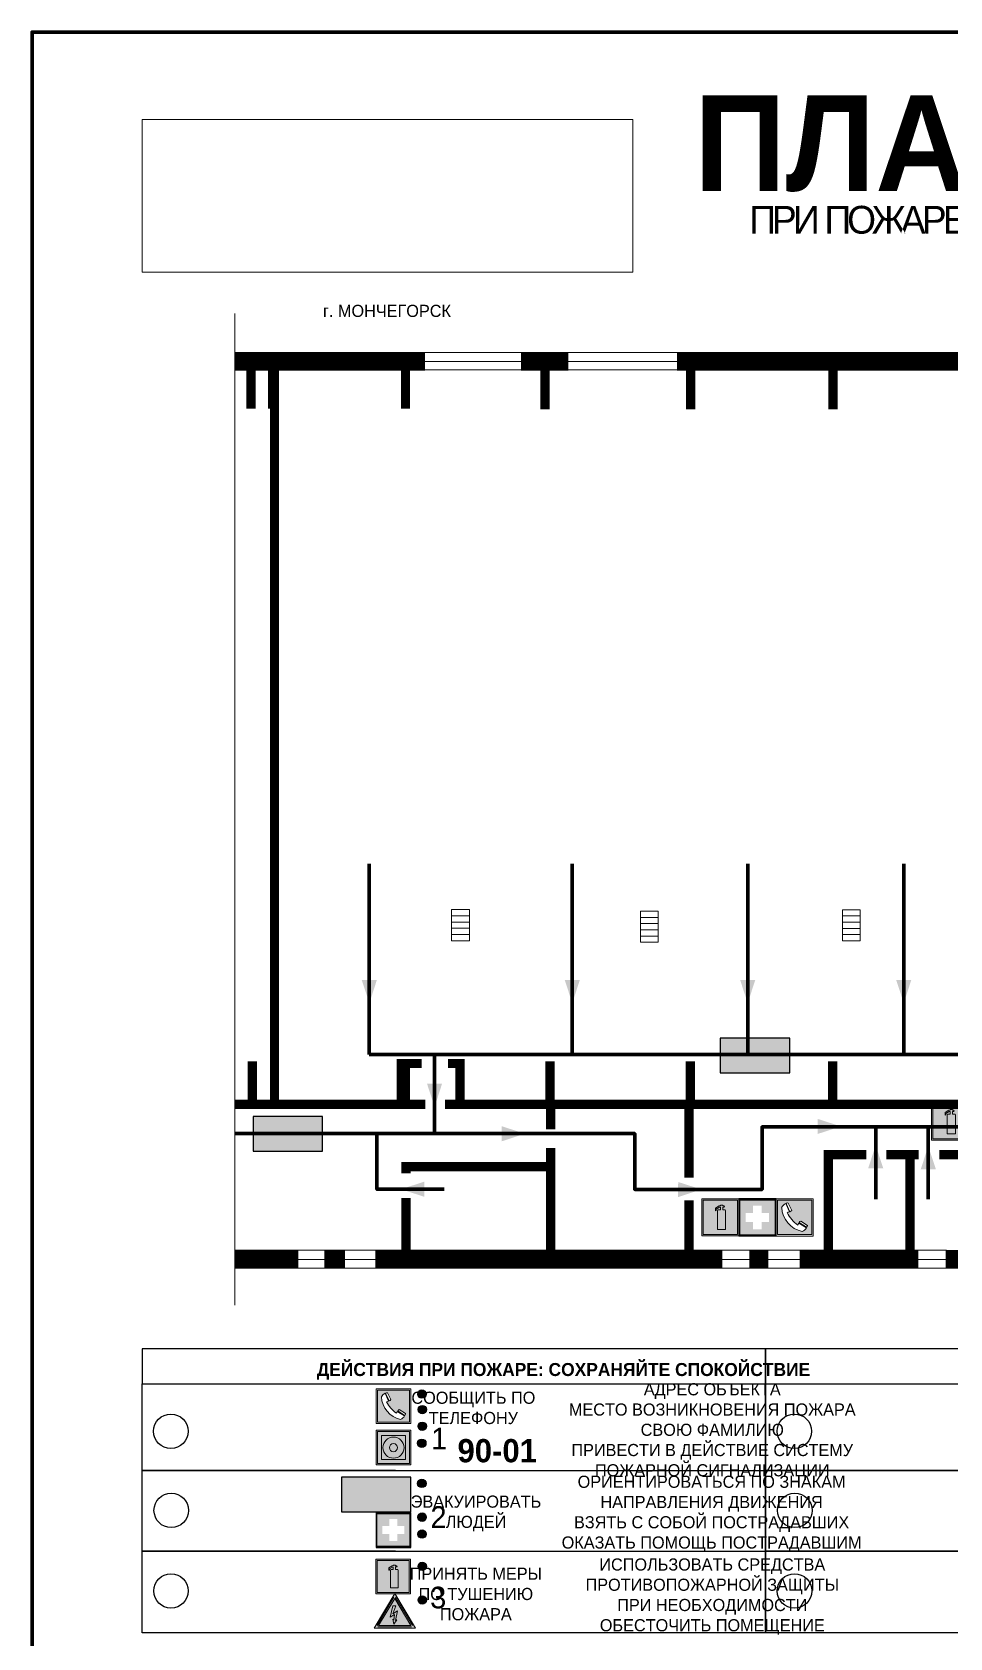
# Model space of a CAD drawing. Header units: millimetres. Extents: x 13114 to 67229, y 22859 to 38520.
# Drawn here: x 25704 to 25915.6, y 25880.7 to 26250.8 of the extents above; entities that cross this region are included whole.
import ezdxf

# ---------------------------------------------------------------- set-up
doc = ezdxf.new("R2010")
doc.units = ezdxf.units.MM
doc.layers.add('План_Штампы', color=7, linetype='Continuous')
doc.styles.add('обычный', font='arial.ttf')
picture_1 = doc.add_image_def('image1.jpg', size_in_pixel=(337, 105))

# ---------------------------------------------------------------- blocks, each defined once
blk = doc.blocks.new('A$C3E6D3DDE')
at = {"lineweight": 5}
h = blk.add_hatch(color=40, dxfattribs=at)
h.paths.add_polyline_path([(24.1, 1.45), (16.46, -11.35), (31.74, -11.35)])
h.paths.add_polyline_path([(24.09, -0.46), (30.03, -10.41), (18.14, -10.41)], flags=16)
h.paths.add_polyline_path([(24.54, -3.08), (23.41, -6.02), (25.13, -5.01), (24.33, -8.5), (24.82, -8.27), (23.79, -9.86), (23.4, -8.04), (23.8, -8.43), (24.04, -6.29), (22.39, -7.25), (23.44, -3.08)], flags=0)
h = blk.add_hatch(color=256, dxfattribs=at)
h.paths.add_polyline_path([(24.37, 0.03, 0.567511), (23.82, 0.03), (17.59, -10.4, 0.582454), (17.86, -10.88), (30.32, -10.88, 0.582149), (30.6, -10.4)])
h.paths.add_polyline_path([(24.09, -0.46), (18.14, -10.41), (30.03, -10.41)], flags=16)
h.paths.add_polyline_path([(24.54, -3.08), (23.41, -6.02), (25.13, -5.01), (24.33, -8.5), (24.82, -8.27), (23.79, -9.86), (23.4, -8.04), (23.8, -8.43), (24.04, -6.29), (22.39, -7.25), (23.44, -3.08)], flags=0)
h = blk.add_hatch(color=40, dxfattribs=at)
h.paths.add_polyline_path([(24.09, -0.46), (18.14, -10.41), (30.03, -10.41)])
h.paths.add_polyline_path([(24.82, -8.27), (23.79, -9.86), (23.4, -8.04), (23.8, -8.43), (24.04, -6.29), (22.39, -7.25), (23.44, -3.08), (24.54, -3.08), (23.41, -6.02), (25.13, -5.01), (24.33, -8.5)], flags=16)
at = {"color": 40, "lineweight": 5}
for p, q in [((16.46, -11.35), (24.1, 1.45)), ((24.1, 1.45), (31.74, -11.35))]:
    blk.add_line(p, q, dxfattribs=at)
at = {"lineweight": 5}
for p, q in [((17.59, -10.4), (23.82, 0.03)), ((24.37, 0.03), (30.6, -10.4)), ((18.14, -10.41), (24.09, -0.46)), ((23.44, -3.08), (22.39, -7.25)), ((23.41, -6.02), (24.54, -3.08)), ((25.13, -5.01), (23.41, -6.02)), ((24.54, -3.08), (23.44, -3.08)), ((24.09, -0.46), (30.03, -10.41)), ((24.33, -8.5), (25.13, -5.01)), ((17.86, -10.88), (30.32, -10.88)), ((18.14, -10.41), (30.03, -10.41)), ((22.39, -7.25), (24.04, -6.29)), ((23.8, -8.43), (23.4, -8.04)), ((23.4, -8.04), (23.79, -9.86)), ((23.79, -9.86), (24.82, -8.27)), ((24.04, -6.29), (23.8, -8.43)), ((24.82, -8.27), (24.33, -8.5))]:
    blk.add_line(p, q, dxfattribs=at)
at = {"color": 50, "lineweight": 5}
blk.add_line((31.74, -11.35), (16.46, -11.35), dxfattribs=at)
blk = doc.blocks.new('A$C456E1F9C')
at = {"lineweight": 5}
h = blk.add_hatch(color=242, dxfattribs=at)
h.paths.add_polyline_path([(0.51, -1.47), (0.51, -13.26), (12.29, -13.26), (12.29, -1.47)])
h.paths.add_polyline_path([(5.42, -4.95, -0.254479), (4.78, -5.4), (3.52, -2.53, -0.209735), (4.23, -2.4)], flags=16)
h.paths.add_polyline_path([(8.53, -8.6), (10.87, -10.17), (10.54, -10.76), (8.03, -9.13, -0.192251)], flags=16)
h.paths.add_polyline_path([(4.61, -5.49, 0.005518), (3.87, -5.72, 0.128647), (7.49, -10.01, 0.00809), (7.83, -9.33), (10.47, -10.97, -0.16736), (8.99, -12.25, -0.327862), (1.95, -3.95, -0.166952), (3.36, -2.62)], flags=16)
at = {"color": 242, "lineweight": 5}
for p, q in [((0, -13.77), (0, -0.97)), ((12.8, -0.97), (0, -0.97)), ((4.61, -5.49), (3.36, -2.62)), ((3.52, -2.53), (4.78, -5.4)), ((4.23, -2.4), (5.42, -4.95)), ((12.8, -13.77), (12.8, -0.97)), ((7.83, -9.33), (10.47, -10.97)), ((8.03, -9.13), (10.54, -10.76)), ((10.81, -10.12), (8.53, -8.6)), ((10.54, -10.76), (10.8, -10.3)), ((10.8, -10.3), (10.81, -10.12)), ((0, -13.77), (12.8, -13.77))]:
    blk.add_line(p, q, dxfattribs=at)
blk.add_lwpolyline([(0.51, -1.47), (12.29, -1.47), (12.29, -13.26), (0.51, -13.26)], close=True, dxfattribs=at)
for centre, radius, start, end in [((4.59, -5.34), 2.99, 114.2845, 152.1974), ((11.12, -3.31), 9.19, 183.9915, 256.6009), ((4.02, -3.27), 0.891, 76.3284, 123.7092), ((14.98, -39.1), 35.17, 107.1487, 108.4135), ((4.68, -4.59), 0.824, 276.9621, 334.0723), ((13.86, -0.94), 11.08, 205.5536, 234.8762), ((-13.31, 0.8), 23.44, 332.5487, 334.4027), ((8.94, -9.5), 0.989, 114.4092, 157.9388), ((7.87, -9.46), 3, 291.9291, 329.9329)]:
    blk.add_arc(centre, radius, start, end, dxfattribs=at)
blk = doc.blocks.new('A$C54414219')
at = {"true_color": 0xffffff}
h = blk.add_hatch(color=7, dxfattribs=at)
h.paths.add_polyline_path([(2.39, -9.45), (2.39, -18.3), (11.23, -18.3), (11.23, -9.45)], flags=0)
h.paths.add_polyline_path([(10.71, -13.87, -1), (2.92, -13.87, -1)], flags=0)
h.paths.add_polyline_path([(8.3, -13.87, -1), (5.33, -13.87, -1)], flags=0)
h.paths.add_polyline_path([(0.41, -7.47), (0.41, -20.27), (13.21, -20.27), (13.21, -7.47)])
h.paths.add_polyline_path([(0.92, -19.77), (12.71, -19.77), (12.71, -7.98), (0.92, -7.98)], flags=16)
h.paths.add_polyline_path([(11.23, -9.45), (11.23, -18.3), (2.39, -18.3), (2.39, -9.45)], flags=0)
at = {"lineweight": 5}
h = blk.add_hatch(color=242, dxfattribs=at)
h.paths.add_polyline_path([(12.71, -7.98), (0.92, -7.98), (0.92, -19.77), (12.71, -19.77)])
h.paths.add_polyline_path([(11.23, -18.3), (2.39, -18.3), (2.39, -9.45), (11.23, -9.45)], flags=16)
h.paths.add_polyline_path([(10.71, -13.87, -1), (2.92, -13.87, -1)], flags=0)
h.paths.add_polyline_path([(8.3, -13.87, -1), (5.33, -13.87, -1)], flags=0)
at = {"true_color": 0xffffff}
h = blk.add_hatch(color=7, dxfattribs=at)
h.paths.add_polyline_path([(2.39, -9.45), (2.39, -18.3), (11.23, -18.3), (11.23, -9.45)])
h.paths.add_polyline_path([(10.71, -13.87, -1), (2.92, -13.87, -1)], flags=16)
h.paths.add_polyline_path([(8.3, -13.87, -1), (5.33, -13.87, -1)], flags=0)
at = {"lineweight": 5}
h = blk.add_hatch(color=242, dxfattribs=at)
h.paths.add_polyline_path([(2.92, -13.87, 1), (10.71, -13.87, 1)])
h.paths.add_polyline_path([(8.3, -13.87, -1), (5.33, -13.87, -1)], flags=16)
at = {"color": 242, "lineweight": 5}
for p, q in [((0.41, -20.27), (0.41, -7.47)), ((0.41, -7.47), (13.21, -7.47)), ((0.41, -7.47), (13.21, -7.47)), ((13.21, -20.27), (13.21, -7.47)), ((0.41, -20.27), (13.21, -20.27))]:
    blk.add_line(p, q, dxfattribs=at)
for points in [[(0.92, -7.98), (12.71, -7.98), (12.71, -19.77), (0.92, -19.77)], [(2.39, -9.45), (11.23, -9.45), (11.23, -18.3), (2.39, -18.3)]]:
    blk.add_lwpolyline(points, close=True, dxfattribs=at)
for radius in [3.89, 1.49]:
    blk.add_circle((6.81, -13.87), radius, dxfattribs=at)
blk = doc.blocks.new('A$C32E8229D')
at = {"true_color": 0xffffff}
blk.add_hatch(color=7, dxfattribs=at).paths.add_polyline_path([(0, 0), (0, -8), (16, -8), (16, 0)])
h = blk.add_hatch(color=126)
h.paths.add_polyline_path([(0.2, -0.2), (15.8, -0.2), (15.8, -7.8), (0.2, -7.8)])
h.paths.add_polyline_path([(13.49, -2.05), (12.08, -2.05), (11.37, -2.63, 0.162397), (11.29, -2.84), (11.29, -3.63), (10.35, -3.63), (10.35, -4.05), (11.68, -4.05), (11.68, -3.48), (12.26, -4.28), (11.29, -5.1), (11.29, -6.78), (11.85, -6.78), (11.85, -5.44), (12.8, -4.64), (12.8, -5.94), (14.46, -5.94), (14.46, -5.39), (13.45, -5.39), (13.45, -3.97), (12.46, -2.59), (13.15, -2.59), (13.69, -3.34), (14.18, -3)], flags=16)
h.paths.add_polyline_path([(10.74, -1.82, 1), (11.8, -1.82, 1)], flags=16)
h.paths.add_polyline_path([(9.39, -3.59), (5.99, -3.59), (6.56, -3.03), (5.91, -3.03), (5.1, -3.83), (5.91, -4.64), (6.56, -4.64), (5.99, -4.09), (9.39, -4.09)], flags=16)
h.paths.add_polyline_path([(4.29, -1.08), (1.72, -1.08), (1.72, -6.6), (4.29, -6.6)], flags=16)
at = {"color": 126}
blk.add_lwpolyline([(16, -8), (0, -8), (0, 0), (16, 0)], close=True, dxfattribs=at)
blk = doc.blocks.new('A$C18900ED3')
h = blk.add_hatch(color=126)
h.paths.add_polyline_path([(-0.18, -0.18), (-7.02, -0.18), (-7.02, -7.02), (-0.18, -7.02)])
h.paths.add_polyline_path([(-5.89, -4.46), (-5.89, -2.77), (-4.46, -2.77), (-4.46, -1.31), (-2.77, -1.31), (-2.77, -2.77), (-1.33, -2.77), (-1.33, -4.46), (-2.77, -4.46), (-2.77, -5.89), (-4.46, -5.89), (-4.46, -4.46)], flags=16)
at = {"color": 126}
for p, q in [((-7.2, 0), (-7.2, -7.2)), ((0, 0), (-7.2, 0)), ((0, -7.2), (0, 0)), ((-7.02, -7.02), (-7.02, -0.18)), ((-7.02, -0.18), (-0.18, -0.18)), ((-0.18, -0.18), (-0.18, -7.02)), ((-7.2, -7.2), (0, -7.2)), ((-0.18, -7.02), (-7.02, -7.02))]:
    blk.add_line(p, q, dxfattribs=at)
blk = doc.blocks.new('A$C3AD82952')
at = {"true_color": 0xf5f5ff}
h = blk.add_hatch(color=7, dxfattribs=at)
h.dxf.hatch_style = 1
h.paths.add_polyline_path([(8.21, 8.73, 0.414214), (7.89, 9.05), (7.22, 9.05), (7.22, 9.92), (7.59, 9.92, 1), (7.57, 10.36), (7.22, 10.36), (7.22, 10.6), (6.43, 10.6), (6.43, 10.36), (6.01, 10.36), (4.74, 9.59), (4.74, 8.69), (4.98, 8.73), (4.98, 9.26), (6.12, 9.91), (6.43, 9.91), (6.43, 9.05), (5.76, 9.05, 0.414214), (5.44, 8.73), (5.44, 2.2), (8.21, 2.2)], flags=0)
h.paths.add_polyline_path([(12.8, 12.8), (0, 12.8), (0, 0), (12.8, 0)])
h.paths.add_polyline_path([(0.51, 12.29), (12.29, 12.29), (12.29, 0.51), (0.51, 0.51)], flags=16)
h.paths.add_polyline_path([(4.74, 9.59), (6.01, 10.36), (6.43, 10.36), (6.43, 10.6), (7.22, 10.6), (7.22, 10.36), (7.59, 10.36, -0.94586), (7.59, 9.92), (7.22, 9.92), (7.22, 9.05), (7.89, 9.05, -0.414214), (8.21, 8.73), (8.21, 2.2), (5.44, 2.2), (5.44, 8.73, -0.414214), (5.76, 9.05), (6.43, 9.05), (6.43, 9.91), (6.12, 9.91), (4.98, 9.26), (4.98, 8.73), (4.74, 8.69)], flags=0)
h = blk.add_hatch(color=242)
h.dxf.hatch_style = 1
h.paths.add_polyline_path([(12.29, 12.29), (0.51, 12.29), (0.51, 0.51), (12.29, 0.51)])
h.paths.add_polyline_path([(4.74, 8.69), (4.74, 9.59), (6.01, 10.36), (6.43, 10.36), (6.43, 10.6), (7.22, 10.6), (7.22, 10.36), (7.59, 10.36, -0.94586), (7.59, 9.92), (7.22, 9.92), (7.22, 9.05), (7.89, 9.05, -0.414214), (8.21, 8.73), (8.21, 2.2), (5.44, 2.2), (5.44, 8.73, -0.414214), (5.76, 9.05), (6.43, 9.05), (6.43, 9.91), (6.12, 9.91), (4.98, 9.26), (4.98, 8.73)], flags=16)
h = blk.add_hatch(color=7, dxfattribs=at)
h.dxf.hatch_style = 1
h.paths.add_polyline_path([(8.21, 8.73, 0.414214), (7.89, 9.05), (7.22, 9.05), (7.22, 9.92), (7.59, 9.92, 1), (7.57, 10.36), (7.22, 10.36), (7.22, 10.6), (6.43, 10.6), (6.43, 10.36), (6.01, 10.36), (4.74, 9.59), (4.74, 8.69), (4.98, 8.73), (4.98, 9.26), (6.12, 9.91), (6.43, 9.91), (6.43, 9.05), (5.76, 9.05, 0.414214), (5.44, 8.73), (5.44, 2.2), (8.21, 2.2)])
at = {"color": 242, "lineweight": 5}
for p, q in [((0, 0), (0, 12.8)), ((0, 12.8), (12.8, 12.8)), ((12.8, 0), (12.8, 12.8)), ((6.01, 10.36), (4.74, 9.59)), ((4.74, 9.59), (4.74, 8.69)), ((4.74, 8.69), (4.98, 8.73)), ((4.98, 9.26), (6.12, 9.91)), ((4.98, 8.73), (4.98, 9.26)), ((5.44, 2.2), (5.44, 8.73)), ((5.76, 9.05), (6.43, 9.05)), ((6.01, 10.36), (6.43, 10.36)), ((6.12, 9.91), (6.43, 9.91)), ((7.22, 10.6), (6.43, 10.6)), ((6.43, 10.6), (6.43, 10.36)), ((6.43, 9.91), (6.43, 9.05)), ((7.22, 10.36), (7.22, 10.6)), ((7.59, 10.36), (7.22, 10.36)), ((7.22, 9.05), (7.22, 9.92)), ((7.59, 9.92), (7.22, 9.92)), ((7.89, 9.05), (7.22, 9.05)), ((8.21, 2.2), (8.21, 8.73)), ((0, 0), (12.8, 0)), ((5.44, 2.2), (8.21, 2.2))]:
    blk.add_line(p, q, dxfattribs=at)
blk.add_lwpolyline([(0.51, 12.29), (12.29, 12.29), (12.29, 0.51), (0.51, 0.51)], close=True, dxfattribs=at)
for centre, radius, start, end in [((5.76, 8.73), 0.32, 90, 180), ((7.58, 10.14), 0.223, 273.1875, 86.8125), ((7.89, 8.73), 0.32, 0, 90)]:
    blk.add_arc(centre, radius, start, end, dxfattribs=at)

msp = doc.modelspace()

# ---------------------------------------------------------------- hatches: boundary and pattern name
at = {"lineweight": 0}
h = msp.add_hatch(color=256, dxfattribs=at)
h.dxf.hatch_style = 1
h.paths.add_polyline_path([(25794.83, 25936.86, 1), (25792.89, 25936.86, 1)])
h = msp.add_hatch(color=256, dxfattribs=at)
h.dxf.hatch_style = 1
h.paths.add_polyline_path([(25794.93, 25933.28, 1), (25793, 25933.28, 1)])
h = msp.add_hatch(color=256, dxfattribs=at)
h.dxf.hatch_style = 1
h.paths.add_polyline_path([(25794.89, 25929.46, 1), (25792.96, 25929.46, 1)])
h = msp.add_hatch(color=256, dxfattribs=at)
h.dxf.hatch_style = 1
h.paths.add_polyline_path([(25794.81, 25925.54, 1), (25792.88, 25925.54, 1)])
h = msp.add_hatch(color=256, dxfattribs=at)
h.dxf.hatch_style = 1
h.paths.add_polyline_path([(25794.82, 25916.27, 1), (25792.89, 25916.27, 1)])
h = msp.add_hatch(color=256, dxfattribs=at)
h.dxf.hatch_style = 1
h.paths.add_polyline_path([(25794.86, 25908.49, 1), (25792.93, 25908.49, 1)])
h = msp.add_hatch(color=256, dxfattribs=at)
h.dxf.hatch_style = 1
h.paths.add_polyline_path([(25794.85, 25904.59, 1), (25792.92, 25904.59, 1)])
h = msp.add_hatch(color=256, dxfattribs=at)
h.dxf.hatch_style = 1
h.paths.add_polyline_path([(25794.91, 25897.16, 1), (25792.98, 25897.16, 1)])
h = msp.add_hatch(color=256, dxfattribs=at)
h.dxf.hatch_style = 1
h.paths.add_polyline_path([(25794.92, 25889.4, 1), (25792.99, 25889.4, 1)])

# ---------------------------------------------------------------- linework, layer by layer
at = {"color": 6, "lineweight": 100}
msp.add_lwpolyline([(25703.99, 25855.78), (26303.99, 25855.78), (26303.99, 26250.78), (25703.99, 26250.78)], close=True, dxfattribs=at)
at = {"lineweight": 0}
for points in [[(25750.7, 26185.96), (25750.7, 25957.35)], [(26251.19, 26176.94), (25750.7, 26176.94)], [(26251.19, 26174.89), (25750.7, 26174.89)], [(26251.19, 26172.91), (25750.7, 26172.91)], [(25914.84, 25970.02), (25750.7, 25970.02)], [(25914.65, 25967.92), (25750.7, 25967.92)], [(25914.95, 25965.86), (25750.7, 25965.86)]]:
    msp.add_lwpolyline(points, dxfattribs=at)
for points, const_width in [([(25794.61, 26174.89), (25750.7, 26174.89)], 4.28), ([(25754.43, 26163.99), (25754.43, 26173.86)], 2.14), ([(25759.45, 26163.99), (25759.45, 26173.86)], 2.14), ([(25790.08, 26163.99), (25790.08, 26173.86)], 2.14), ([(25827.6, 26174.89), (25816.68, 26174.89)], 4.28), ([(25822.25, 26163.87), (25822.25, 26173.73)], 2.14), ([(25925.25, 26174.89), (25852.65, 26174.89)], 4.28), ([(25855.83, 26163.87), (25855.83, 26173.73)], 2.14), ([(25888.68, 26163.87), (25888.68, 26173.73)], 2.14), ([(25759.87, 26003.67), (25759.87, 26173.44)], 2.14), ([(25754.74, 26003.67), (25754.74, 26013.53)], 2.14), ([(25790.04, 26003.67), (25790.04, 26013.53)], 2.14), ([(25823.4, 26003.67), (25823.4, 26013.53)], 2.14), ([(25855.78, 26003.67), (25855.78, 26013.53)], 2.14), ([(25888.55, 26003.67), (25888.55, 26013.53)], 2.14), ([(25794.69, 26003.67), (25750.7, 26003.67)], 2.14), ([(25941.31, 26003.67), (25799.16, 26003.67)], 2.14), ([(25823.53, 26003.67), (25823.53, 25997.87)], 2.14), ([(25855.47, 25986.73), (25855.47, 26003.67)], 2.14), ([(25823.53, 25993.57), (25823.53, 25968.49), (25823.53, 25989.28), (25790.21, 25989.28), (25790.21, 25987.78)], 2.14), ([(25896.37, 25992.06), (25887.6, 25992.06), (25887.6, 25968.03)], 2.14), ([(25908.38, 25992.06), (25900.93, 25992.06)], 2.14), ([(25906.39, 25992.06), (25906.39, 25968.03)], 2.14), ([(25922.37, 25992.06), (25913.18, 25992.06)], 2.14), ([(25790.21, 25982.09), (25790.21, 25968.43)], 2.14), ([(25855.47, 25969.03), (25855.47, 25981.5)], 2.14), ([(25750.7, 25967.92), (25765.35, 25967.92)], 4.28), ([(25771.37, 25967.92), (25776.12, 25967.92)], 4.28), ([(25783.09, 25967.92), (25863.13, 25967.92)], 4.28), ([(25869.38, 25967.92), (25873.72, 25967.92)], 4.28), ([(25880.96, 25967.92), (25908.35, 25967.92)], 4.28), ([(25914.65, 25967.92), (25921.72, 25967.92), (25921.72, 25958.76), (25926.15, 25958.76)], 4.28)]:
    msp.add_lwpolyline(points, dxfattribs=dict(at, const_width=const_width))
at = {"color": 126, "lineweight": 100, "true_color": 0x008754}
for points in [[(25781.74, 26015.13), (25781.74, 26059.09)], [(25828.53, 26015.13), (25828.53, 26059.09)], [(25868.98, 26015.13), (25868.98, 26059.09)], [(25904.96, 26015.13), (25904.96, 26059.09)], [(25750.7, 25996.89), (25796.76, 25996.89), (25796.76, 26015.13)], [(25796.76, 26015.13), (25781.74, 26015.13)], [(26251.19, 26015.13), (25796.76, 26015.13)], [(25796.76, 25996.89), (25842.92, 25996.89), (25842.92, 25984.03), (25872.29, 25984.03), (25872.29, 25998.46), (25944.15, 25998.46), (25944.15, 25986.34), (25947.79, 25986.34), (25947.79, 25966.25), (25941.05, 25966.25), (25941.05, 25975.09)], [(25898.49, 25998.46), (25898.49, 25981.82)], [(25910.61, 25998.46), (25910.61, 25981.82)], [(25798.99, 25984.09), (25783.5, 25984.09), (25783.5, 25996.89)]]:
    msp.add_lwpolyline(points, dxfattribs=at)
at = {"lineweight": 0}
for points in [[(25800.69, 26047.1), (25804.8, 26047.1), (25804.8, 26048.53), (25800.69, 26048.53)], [(25800.69, 26045.66), (25804.8, 26045.66), (25804.8, 26047.1), (25800.69, 26047.1)], [(25800.69, 26044.23), (25804.8, 26044.23), (25804.8, 26045.66), (25800.69, 26045.66)], [(25844.26, 26046.74), (25848.37, 26046.74), (25848.37, 26048.18), (25844.26, 26048.18)], [(25844.26, 26045.31), (25848.37, 26045.31), (25848.37, 26046.74), (25844.26, 26046.74)], [(25844.26, 26043.88), (25848.37, 26043.88), (25848.37, 26045.31), (25844.26, 26045.31)], [(25890.81, 26047.07), (25894.91, 26047.07), (25894.91, 26048.51), (25890.81, 26048.51)], [(25890.81, 26045.64), (25894.91, 26045.64), (25894.91, 26047.07), (25890.81, 26047.07)], [(25890.81, 26044.21), (25894.91, 26044.21), (25894.91, 26045.64), (25890.81, 26045.64)], [(25800.69, 26042.8), (25804.8, 26042.8), (25804.8, 26044.23), (25800.69, 26044.23)], [(25800.69, 26041.36), (25804.8, 26041.36), (25804.8, 26042.8), (25800.69, 26042.8)], [(25844.26, 26042.44), (25848.37, 26042.44), (25848.37, 26043.88), (25844.26, 26043.88)], [(25844.26, 26041.01), (25848.37, 26041.01), (25848.37, 26042.44), (25844.26, 26042.44)], [(25890.81, 26042.77), (25894.91, 26042.77), (25894.91, 26044.21), (25890.81, 26044.21)], [(25890.81, 26041.34), (25894.91, 26041.34), (25894.91, 26042.77), (25890.81, 26042.77)]]:
    msp.add_lwpolyline(points, close=True, dxfattribs=at)
at = {"lineweight": 100, "const_width": 2.14}
for points in [[(25793.81, 26013.06), (25789.15, 26013.06), (25789.15, 26004.29)], [(25799.87, 26013.06), (25802.67, 26013.06), (25802.67, 26004.2)]]:
    msp.add_lwpolyline(points, dxfattribs=at)
for points in [[(25729.35, 25939.21), (25873.12, 25939.21), (25873.12, 25947.26), (25729.35, 25947.26)], [(25873.12, 25939.21), (26016.88, 25939.21), (26016.88, 25947.26), (25873.12, 25947.26)], [(25729.35, 25939.21), (25873.12, 25939.21), (25873.12, 25881.81), (25729.35, 25881.81)], [(25873.12, 25939.21), (26016.88, 25939.21), (26016.88, 25881.81), (25873.12, 25881.81)]]:
    msp.add_lwpolyline(points, close=True)
for points in [[(25787.77, 25919.22), (25729.35, 25919.22), (25873.12, 25919.22)], [(25931.53, 25919.22), (25873.12, 25919.22), (26016.88, 25919.22)], [(25787.77, 25900.64), (25729.35, 25900.64), (25873.12, 25900.64)], [(25931.53, 25900.64), (25873.12, 25900.64), (26016.88, 25900.64)]]:
    msp.add_lwpolyline(points)
for centre, radius in [((25793.86, 25936.86), 0.966), ((25793.96, 25933.28), 0.966), ((25735.98, 25928.29), 3.98), ((25793.93, 25929.46), 0.966), ((25879.74, 25928.29), 3.98), ((25793.84, 25925.54), 0.966), ((25793.85, 25916.27), 0.966), ((25736.07, 25910.06), 3.98), ((25879.84, 25910.06), 3.98), ((25793.9, 25908.49), 0.966), ((25793.89, 25904.59), 0.966), ((25793.95, 25897.16), 0.966), ((25736.01, 25891.49), 3.98), ((25879.77, 25891.49), 3.98), ((25793.95, 25889.4), 0.966)]:
    msp.add_circle(centre, radius)
at = {"layer": 'План_Штампы', "color": 126, "true_color": 0x008754}
for points in [[(25779.99, 26032.33), (25783.48, 26032.32), (25781.75, 26026.97)], [(25826.79, 26032.33), (25830.27, 26032.32), (25828.54, 26026.97)], [(25867.23, 26032.33), (25870.72, 26032.32), (25868.99, 26026.97)], [(25903.21, 26032.33), (25906.7, 26032.32), (25904.97, 26026.97)], [(25795.03, 26008.44), (25798.52, 26008.43), (25796.79, 26003.08)], [(25812.25, 25995.12), (25812.25, 25998.61), (25817.6, 25996.88)], [(25885.1, 25996.81), (25885.11, 26000.29), (25890.46, 25998.56)], [(25900.25, 25988.87), (25896.76, 25988.88), (25898.49, 25994.22)], [(25912.37, 25988.67), (25908.89, 25988.68), (25910.61, 25994.02)], [(25794.4, 25985.83), (25794.39, 25982.35), (25789.05, 25984.07)], [(25852.94, 25982.27), (25852.95, 25985.75), (25858.3, 25984.03)]]:
    msp.add_solid(points, dxfattribs=at)

# ---------------------------------------------------------------- block references
for name, p, xscale, yscale, zscale in [('A$C3AD82952', (25911.36, 25995.36), 0.669375, 0.669375, 0.669375), ('A$C3AD82952', (25858.38, 25973.3), 0.669375, 0.669375, 0.669375), ('A$C18900ED3', (25875.51, 25981.87), 1.189999999889173, 1.189999999889173, 1.189999999889173), ('A$C456E1F9C', (25875.51, 25982.51), 0.669375, 0.669375, 0.669375), ('A$C456E1F9C', (25783.3, 25938.68), 0.625, 0.625, 0.625), ('A$C54414219', (25783.05, 25933.19), 0.625, 0.625, 0.625), ('A$C18900ED3', (25791.3, 25909.54), 1.111111111007631, 1.111111111007631, 1.111111111007631), ('A$C3AD82952', (25783.25, 25890.81), 0.625, 0.625, 0.625), ('A$C3E6D3DDE', (25772.54, 25890), 0.625, 0.625, 0.625)]:
    msp.add_blockref(name, p, dxfattribs=dict(xscale=xscale, yscale=yscale, zscale=zscale))
at = {"xscale": -1}
msp.add_blockref('A$C32E8229D', (25791.3, 25917.69), dxfattribs=at)
at = {"layer": 'План_Штампы', "color": 126, "true_color": 0x008754, "xscale": -1}
for p in [(25878.67, 26018.9), (25770.92, 26000.86)]:
    msp.add_blockref('A$C32E8229D', p, dxfattribs=at)

# ---------------------------------------------------------------- texts
at = {"lineweight": 0, "style": 'обычный'}
for s, insert, char_height, width, attachment_point in [('{\\fProxima Nova Rg|b1|i0|c204|p2;ПЛАН ЭВАКУАЦИИ}', (25856.63, 26236.2), 22, 493.8901, 1), ('\\pi-8.4,l8.4,t8.4;{\\fProxima Nova Rg|b0|i0|c204|p2;г. МОНЧЕГОРСК\\H1.1997x; }', (25785.81, 26186.51), 2.8, 126.6484, 5), ('{\\fProxima Nova Rg|b1|i0|c204|p2;ДЕЙСТВИЯ ПРИ ПОЖАРЕ: СОХРАНЯЙТЕ СПОКОЙСТВИЕ\\H1.6644x; }', (25826.51, 25942.09), 3, 175.1736, 5), ('\\pi-8.4,l8.4,t8.4;{\\fProxima Nova Rg|b0|i0|c204|p2;АДРЕС ОБЪЕКТА\\PМЕСТО ВОЗНИКНОВЕНИЯ ПОЖАРА \\PСВОЮ ФАМИЛИЮ\\PПРИВЕСТИ В ДЕЙСТВИЕ СИСТЕМУ \\PПОЖАРНОЙ СИГНАЛИЗАЦИИ}', (25860.81, 25928.23), 2.8, 126.6484, 5), ('{\\fProxima Nova Rg|b0|i0|c204|p2;СООБЩИТЬ ПО \\PТЕЛЕФОНУ}', (25805.73, 25933.67), 2.8, 126.6484, 5), ('{\\fProxima Nova Rg|b0|i0|c204|p2;1\\H1.1667x; }', (25797.84, 25926.6), 5, 126.6484, 5), ('{\\fProxima Nova Rg|b1|i0|c204|p2;\\H1.0714x;90-01\\fProxima Nova Rg|b0|i0|c204|p2;\\H0.93331x; \\H1.3449x; }', (25811.23, 25923.78), 5, 126.6484, 5), ('\\pi-8.4,l8.4,t8.4;{\\fProxima Nova Rg|b0|i0|c204|p2;ОРИЕНТИРОВАТЬСЯ ПО ЗНАКАМ \\PНАПРАВЛЕНИЯ ДВИЖЕНИЯ\\PВЗЯТЬ С СОБОЙ ПОСТРАДАВШИХ\\PОКАЗАТЬ ПОМОЩЬ ПОСТРАДАВШИМ}', (25860.66, 25909.25), 2.8, 126.6484, 5), ('{\\fProxima Nova Rg|b0|i0|c204|p2;ЭВАКУИРОВАТЬ \\PЛЮДЕЙ}', (25806.34, 25909.34), 2.8, 126.6484, 5), ('{\\fProxima Nova Rg|b0|i0|c204|p2;2\\H1.1967x; }', (25797.69, 25908.52), 5, 126.6484, 5), ('\\pi-8.4,l8.4,t8.4;{\\fProxima Nova Rg|b0|i0|c204|p2;ИСПОЛЬЗОВАТЬ СРЕДСТВА \\PПРОТИВОПОЖАРНОЙ ЗАЩИТЫ \\PПРИ НЕОБХОДИМОСТИ \\PОБЕСТОЧИТЬ ПОМЕЩЕНИЕ}', (25860.82, 25890.18), 2.8, 126.6484, 5), ('{\\fProxima Nova Rg|b0|i0|c204|p2;ПРИНЯТЬ МЕРЫ \\PПО ТУШЕНИЮ \\PПОЖАРА}', (25806.3, 25890.77), 2.8, 126.6484, 5), ('{\\fProxima Nova Rg|b0|i0|c204|p2;3\\H1.1967x; }', (25797.62, 25889.94), 5, 126.6484, 5)]:
    msp.add_mtext(s, dxfattribs=dict(at, insert=insert, char_height=char_height, width=width, attachment_point=attachment_point))
at = {"color": 0, "lineweight": 0, "insert": (26006.82, 26210.91), "char_height": 8, "width": 449.2158, "attachment_point": 5, "style": 'обычный'}
msp.add_mtext('{\\fArial Black|b1|i0|c204|p34;\\H2x;\\T0.85;  \\fArial Narrow|b0|i0|c204|p34;\\H0.8x;\\W0.9;\\P\\fProxima Nova Rg|b0|i0|c204|p2;\\H0.5x;\\W1;\\C256;ПРИ ПОЖАРЕ  ИЛИ ДРУГИХ ЧРЕЗВЫЧАЙНЫХ СИТУАЦИЯХ  ИЗ ПОМЕЩЕНИЙ \\fProxima Nova Rg|b1|i0|c204|p2;\\H1.25x;\\PЦЭО: АЗКС  2 ЭТАЖ}', dxfattribs=at)

# ---------------------------------------------------------------- pictures from other files: only their frames are drawn
at = {"color": 7, "lineweight": 0, "true_color": 0xf5f5ff}
image = msp.add_image(picture_1, insert=(25729.35, 26195.43), size_in_units=(113.11, 35.24), dxfattribs=at)
image.dxf.flags = 7

doc.saveas('drawing.dxf')
